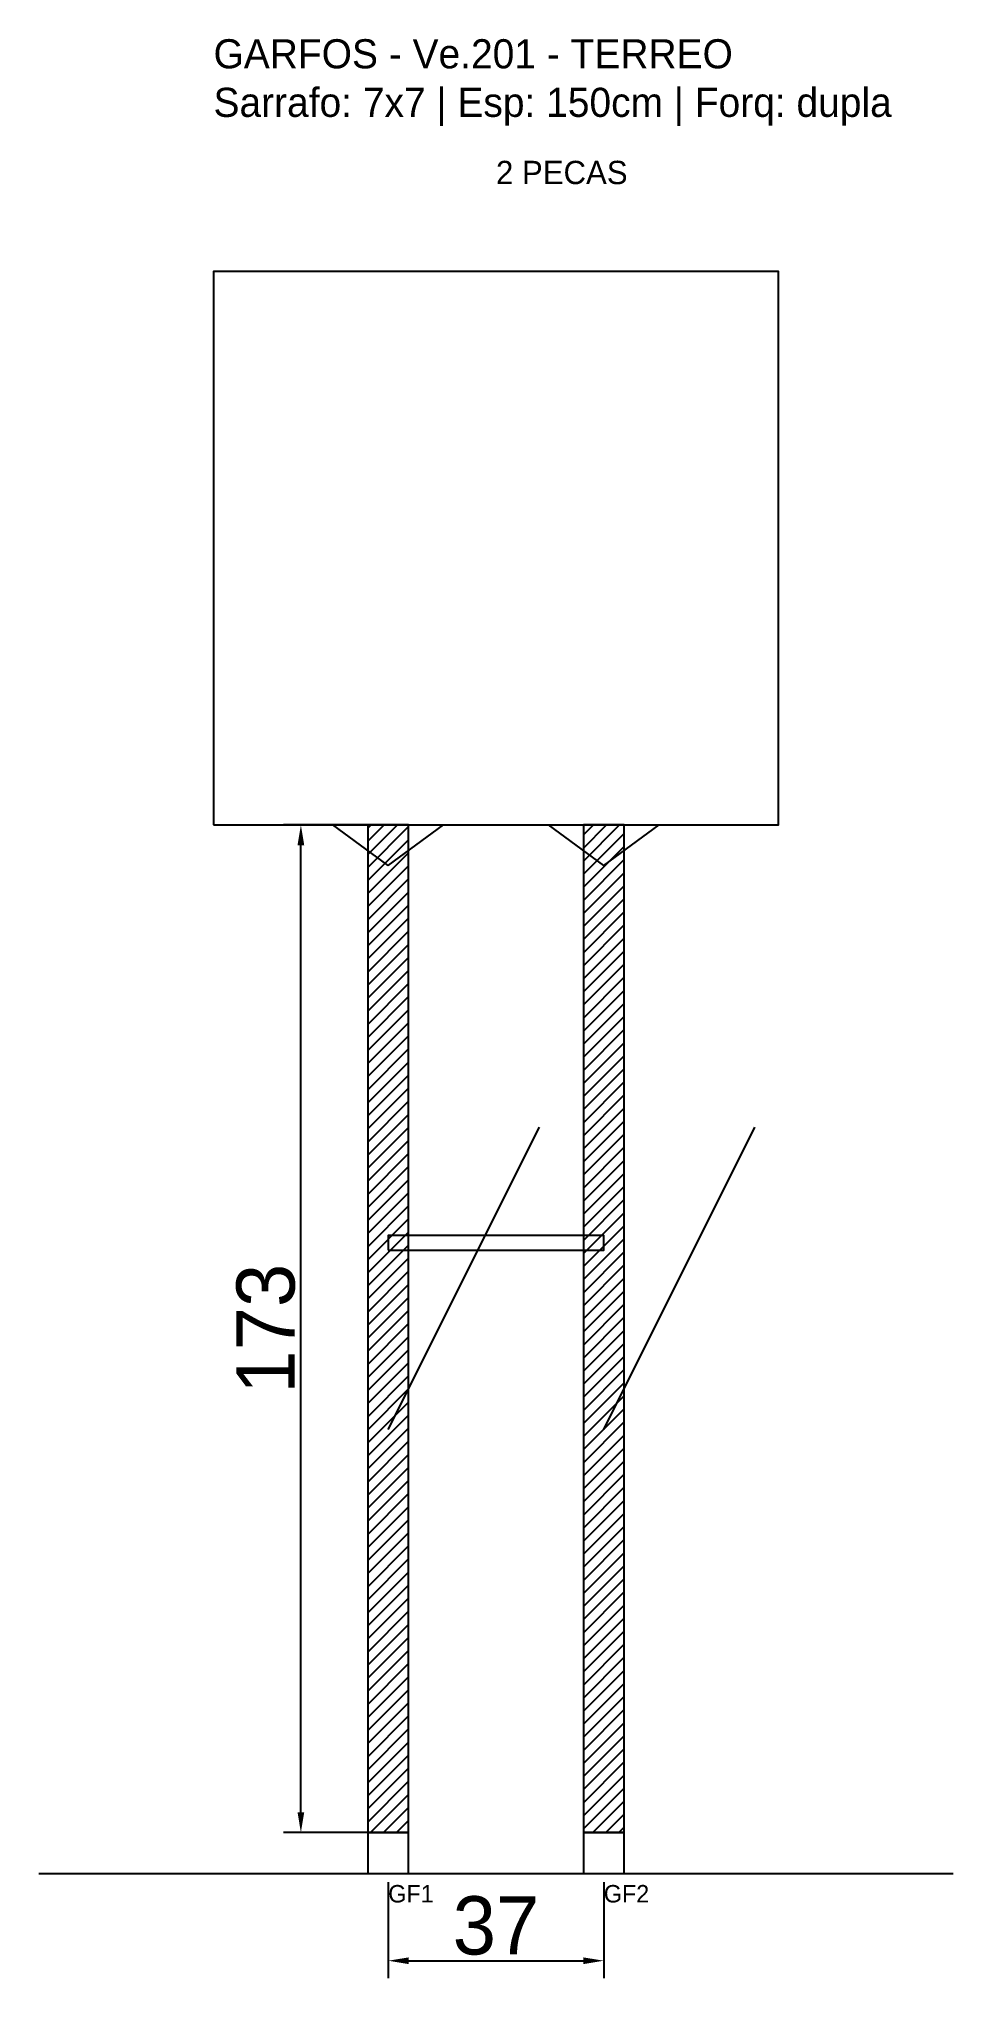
# Model space of a CAD drawing. Header units: metres. Extents: x -30 to 127, y -25 to 308.
import ezdxf

# ---------------------------------------------------------------- set-up
doc = ezdxf.new("R2010")
doc.units = ezdxf.units.M
for name, color, linetype in [('BARRA_ANCORAGEM', 1, 'Continuous'), ('COTA', 241, 'Continuous'), ('GARFOS OK', 3, 'Continuous'), ('NOME DA VIGA', 6, 'Continuous'), ('SARR_7x7', 40, 'Continuous'), ('TIRAS REESCORAMENTO', 252, 'Continuous'), ('VIGAS', 3, 'Continuous')]:
    doc.layers.add(name, color=color, linetype=linetype)
doc.dimstyles.new('EZ DXF', dxfattribs={"dimtxt": 10, "dimasz": 3.5, "dimexe": 3, "dimexo": 1.5, "dimgap": 1, "dimtad": 1, "dimdec": 1, "dimdsep": 46, "dimcen": 2.5, "dimazin": 3, "dimtfac": 1, "dimtmove": 0, "dimatfit": 3})

msp = doc.modelspace()

# ---------------------------------------------------------------- hatches: boundary and pattern name
at = {"layer": 'COTA'}
h = msp.add_hatch(dxfattribs=at)
h.set_pattern_fill('ANSI31', scale=0.5)
h.paths.add_polyline_path([(26.5, 0), (33.5, 0), (33.5, 173), (26.5, 173)])
h = msp.add_hatch(dxfattribs=at)
h.set_pattern_fill('ANSI31', scale=0.5)
h.paths.add_polyline_path([(63.5, 0), (70.5, 0), (70.5, 173), (63.5, 173)])

# ---------------------------------------------------------------- linework, layer by layer
at = {"layer": 'BARRA_ANCORAGEM'}
for p, q in [((30, 69.2), (55.95, 121.1)), ((67, 69.2), (92.95, 121.1))]:
    msp.add_line(p, q, dxfattribs=at)
at = {"layer": 'GARFOS OK'}
for p, q in [((30, 166), (20.5, 173)), ((20.5, 173), (39.5, 173)), ((30, 166), (39.5, 173)), ((67, 166), (57.5, 173)), ((57.5, 173), (76.5, 173)), ((67, 166), (76.5, 173))]:
    msp.add_line(p, q, dxfattribs=at)
at = {"layer": 'GARFOS OK', "linetype": 'CONTINUOUS'}
msp.add_line((-30, -7), (127, -7), dxfattribs=at)
at = {"layer": 'GARFOS OK'}
for points in [[(26.5, 0), (33.5, 0), (33.5, 173), (26.5, 173), (26.5, 0)], [(63.5, 0), (70.5, 0), (70.5, 173), (63.5, 173), (63.5, 0)]]:
    msp.add_lwpolyline(points, dxfattribs=at)
at = {"layer": 'SARR_7x7'}
for points in [[(26.5, -7), (33.5, -7), (33.5, 0), (26.5, 0), (26.5, -7)], [(63.5, -7), (70.5, -7), (70.5, 0), (63.5, 0), (63.5, -7)]]:
    msp.add_lwpolyline(points, dxfattribs=at)
at = {"layer": 'TIRAS REESCORAMENTO'}
msp.add_lwpolyline([(30, 100), (67, 100), (67, 102.5), (30, 102.5), (30, 100)], dxfattribs=at)
at = {"layer": 'VIGAS'}
msp.add_lwpolyline([(0, 173), (97, 173), (97, 268), (0, 268), (0, 173)], dxfattribs=at)

# ---------------------------------------------------------------- texts
at = {"layer": 'NOME DA VIGA'}
for s, height, p in [('2 PECAS', 4, (48.5, 283)), ('GF1', 3, (30, -12)), ('GF2', 3, (67, -12))]:
    msp.add_text(s, height=height, dxfattribs=at).set_placement(p)
at = {"layer": 'NOME DA VIGA', "insert": (0, 293), "char_height": 5, "attachment_point": 7}
msp.add_mtext('GARFOS - Ve.201 - TERREO\\PSarrafo: 7x7 | Esp: 150cm | Forq: dupla', dxfattribs=at)

# ---------------------------------------------------------------- dimensions: what is measured, and where the dimension line sits
at = {"layer": 'COTA'}
msp.add_linear_dim(base=(15, 0), p1=(30, 0), p2=(30, 173), angle=90, dimstyle='EZ DXF', dxfattribs=at).render()
msp.add_linear_dim(base=(30, -22), p1=(30, -7), p2=(67, -7), dimstyle='EZ DXF', dxfattribs=at).render()

doc.saveas('drawing.dxf')
